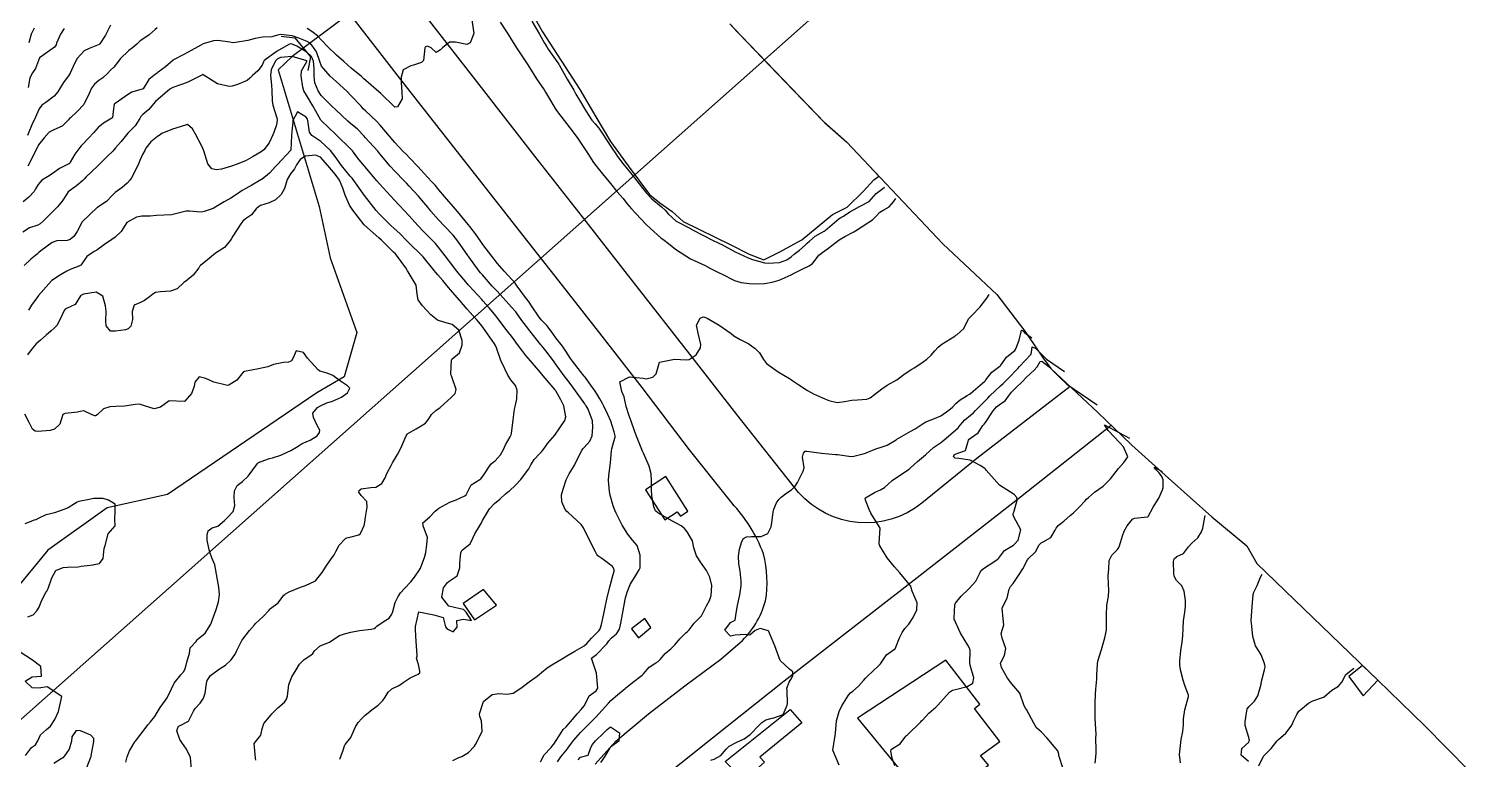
# Model space of a CAD drawing. Header units: metres. Extents: x 298520 to 308411, y 7433745 to 7450750.
# Drawn here: x 300435.8 to 300629.9, y 7448917.9 to 7449016.3 of the extents above; entities that cross this region are included whole.
import ezdxf

# ---------------------------------------------------------------- set-up
doc = ezdxf.new("R2010")
doc.units = ezdxf.units.M
doc.header["$LTSCALE"] = 10
doc.linetypes.add('CONTINUO', pattern=[0])
for name, color, linetype in [('Area', 45, 'Continuous'), ('Curvas de Nivel 1m', 11, 'Continuous'), ('Curvas de Nivel 5m', 15, 'Continuous'), ('Edificações', 30, 'Continuous'), ('Hidrografia', 140, 'Continuous'), ('Pontes e viadutos', 190, 'Continuous'), ('TEXTO', 45, 'Continuous'), ('Vias Primárias', 230, 'Continuous')]:
    doc.layers.add(name, color=color, linetype=linetype)

msp = doc.modelspace()

# ---------------------------------------------------------------- linework, layer by layer
at = {"layer": 'Area'}
msp.add_polyline3d([(300530.22, 7449017, 707.73), (300531.75, 7449015.41, 707.7), (300543.04, 7449003.66, 707.81), (300545.95, 7449001.12, 707.7), (300558.93, 7448987.37, 709.6), (300566.2, 7448980.53, 711.83), (300569.98, 7448975.59, 710.76), (300571.23, 7448973.75, 711.22), (300572.47, 7448971.99, 712.52), (300573.49, 7448970.58, 713.82), (300579.82, 7448964.66, 713.79), (300582.06, 7448962.51, 722.17), (300583.07, 7448961.55, 713.86), (300584.43, 7448960.26, 713.92), (300589.33, 7448955.82, 714.97), (300595.19, 7448950.61, 716.19), (300599.9, 7448946.7, 716.35), (300601.24, 7448944.29, 716.85), (300617.57, 7448928.59, 718.78), (300623.83, 7448922.49, 718.84), (300629.87, 7448916.36, 718.78)], dxfattribs=at)
at = {"layer": 'Curvas de Nivel 1m', "flags": 128}
for points, elevation in [([(300446.79, 7449016.82), (300446.52, 7449016.31), (300446.09, 7449015.51), (300445.36, 7449014.32), (300445.32, 7449014.27), (300445.26, 7449014.22), (300443.89, 7449013.7), (300443.25, 7449013.36), (300442.28, 7449012.35), (300441.92, 7449011.67), (300441.36, 7449010.37), (300441.21, 7449010.14), (300440.44, 7449009.13), (300440.01, 7449008.38), (300439.71, 7449007.87), (300439.18, 7449007.25), (300438.05, 7449006.41), (300437.53, 7449006.05), (300437.16, 7449005.56), (300436.83, 7449004.74), (300436.69, 7449004.42), (300436.18, 7449003.39), (300435.8, 7449002.43), (300435.6, 7449001.95)], 711), ([(300440.53, 7449016.38), (300440.05, 7449015.62), (300439.53, 7449014.39), (300439.46, 7449014.19), (300439.26, 7449013.87), (300437.24, 7449012.42), (300436.66, 7449010.98), (300436.28, 7449010.43), (300435.9, 7449009.74), (300435.69, 7449008.44)], 712), ([(300436.49, 7449016.43), (300436.11, 7449015.6), (300435.76, 7449014.44)], 713), ([(300499.31, 7449017.23), (300500.33, 7449015.66), (300500.7, 7449015.08), (300501.27, 7449014.16), (300501.6, 7449013.65), (300502.31, 7449012.58), (300502.92, 7449011.63), (300503.23, 7449011.14), (300504.17, 7449009.62), (300505.2, 7449008.11), (300505.4, 7449007.81), (300505.53, 7449007.6), (300506.08, 7449006.69), (300506.72, 7449005.59), (300506.9, 7449005.32), (300507.16, 7449005), (300508.25, 7449003.57), (300509.13, 7449002.43), (300509.77, 7449001.55), (300511.09, 7448999.54), (300511.89, 7448998.34), (300512.5, 7448997.52), (300513.06, 7448996.82), (300514.14, 7448995.5), (300515.03, 7448994.41), (300515.46, 7448993.92), (300515.85, 7448993.48), (300516.38, 7448992.83), (300517.01, 7448992.08), (300517.57, 7448991.45), (300518.98, 7448989.97), (300519.56, 7448989.43), (300520.96, 7448988.2), (300521.39, 7448987.85), (300521.96, 7448987.4), (300522.94, 7448986.66), (300524.92, 7448985.37), (300526.91, 7448984.44), (300527.64, 7448984.07), (300528.9, 7448983.42), (300529.1, 7448983.32), (300530.89, 7448982.42), (300531.77, 7448982.17), (300532.89, 7448982.03), (300533.59, 7448981.97), (300534.89, 7448982.01), (300535.93, 7448982.2), (300536.9, 7448982.5), (300538.49, 7448983.21), (300538.91, 7448983.42), (300540.09, 7448984.01), (300540.92, 7448984.41), (300541.38, 7448984.71), (300541.73, 7448985.17), (300542.25, 7448985.85), (300542.94, 7448986.37), (300543.42, 7448986.68), (300543.97, 7448987.14), (300544.96, 7448987.9), (300545.75, 7448988.34), (300546.97, 7448988.98), (300547.17, 7448989.11), (300548.99, 7448990.29), (300549.46, 7448990.61), (300549.9, 7448991.07), (300550.44, 7448991.63), (300551.01, 7448991.96), (300551.71, 7448992.35), (300552.31, 7448993.05), (300552.6, 7448993.47)], 709), ([(300503.58, 7449017.36), (300504.57, 7449015.62), (300505.27, 7449014.4), (300505.56, 7449013.9), (300505.76, 7449013.6), (300507.07, 7449011.75), (300507.18, 7449011.58), (300507.2, 7449011.55), (300507.23, 7449011.5), (300508.33, 7449009.57), (300509.2, 7449008.08), (300509.5, 7449007.56), (300509.99, 7449006.75), (300510.71, 7449005.54), (300511.16, 7449004.81), (300511.66, 7449004.04), (300512.08, 7449003.53), (300512.57, 7449002.95), (300513.13, 7449002.14), (300513.54, 7449001.51), (300514.38, 7449000.22), (300514.86, 7448999.49), (300515.09, 7448999.14), (300515.8, 7448998.2), (300516.42, 7448997.47), (300517.06, 7448996.68), (300518, 7448995.45), (300519.03, 7448994.18), (300519.73, 7448993.43), (300521.01, 7448992.35), (300521.51, 7448991.91), (300521.93, 7448991.41), (300522.99, 7448990.43), (300524.92, 7448989.42), (300524.97, 7448989.4), (300525.04, 7448989.37), (300526.96, 7448988.35), (300527.62, 7448988), (300528.95, 7448987.37), (300529.06, 7448987.32), (300530.94, 7448986.28), (300532.72, 7448985.48), (300532.92, 7448985.4), (300533.31, 7448985.27), (300534.92, 7448984.82), (300535.4, 7448984.77), (300536.92, 7448984.86), (300537.93, 7448985.21), (300538.5, 7448985.63), (300538.93, 7448985.96), (300539.62, 7448986.51), (300540.37, 7448987.19), (300540.67, 7448987.47), (300540.96, 7448987.75), (300541.74, 7448988.39), (300542.97, 7448989.09), (300543.07, 7448989.16), (300544.99, 7448990.79), (300545.2, 7448990.92), (300545.55, 7448991.12), (300546.42, 7448991.7), (300547.01, 7448992.01), (300547.71, 7448992.4), (300549.02, 7448993.08), (300549.95, 7448994.15), (300551.04, 7448994.97), (300551.09, 7448995.01)], 708), ([(300492.91, 7448917.75), (300493.71, 7448918.15), (300494.12, 7448918.31), (300495.02, 7448918.83), (300495.82, 7448919.71), (300495.95, 7448919.91), (300496.15, 7448920.22), (300496.87, 7448921.7), (300496.76, 7448923.13), (300496.56, 7448923.7), (300496.52, 7448924.03), (300497.06, 7448925.7), (300498.22, 7448926.65), (300499.1, 7448926.79), (300500.22, 7448926.68), (300501.04, 7448926.84), (300502.23, 7448927.62), (300502.27, 7448927.64), (300503.38, 7448928.49), (300504.26, 7448929.13), (300504.54, 7448929.33), (300504.84, 7448929.6), (300505.62, 7448930.24), (300506.27, 7448930.64), (300507.79, 7448931.57), (300508.29, 7448931.88), (300509.34, 7448932.51), (300510.3, 7448933.03), (300510.62, 7448933.22), (300510.95, 7448933.53), (300511.58, 7448934.26), (300512.32, 7448934.95), (300512.6, 7448935.24), (300512.76, 7448935.51), (300512.93, 7448936.1), (300513.27, 7448937.51), (300513.44, 7448938.43), (300513.67, 7448939.5), (300514.07, 7448941.16), (300514.14, 7448941.49), (300514.41, 7448942.51), (300514.64, 7448943.26), (300514.66, 7448943.49), (300514.43, 7448943.9), (300512.97, 7448944.99), (300512.45, 7448945.34), (300512.31, 7448945.52), (300512.12, 7448945.86), (300511.28, 7448947.53), (300510.5, 7448949.1), (300510.19, 7448949.54), (300508.52, 7448951.12), (300508.28, 7448951.32), (300508.04, 7448951.57), (300507.59, 7448952.63), (300507.55, 7448953.57), (300507.79, 7448954.33), (300508.2, 7448955.57), (300508.58, 7448956.37), (300509.05, 7448957.09), (300509.29, 7448957.55), (300509.73, 7448958.42), (300510.29, 7448959.54), (300510.42, 7448959.74), (300510.62, 7448959.94), (300511.39, 7448960.77), (300511.7, 7448961.52), (300511.8, 7448962.66), (300511.72, 7448963.52), (300511.13, 7448965.09), (300510.88, 7448965.54), (300510.81, 7448965.65), (300510.7, 7448965.82), (300509.46, 7448967.55), (300508.72, 7448968.55), (300508.28, 7448969.12), (300507.93, 7448969.57), (300506.76, 7448971.21), (300506.47, 7448971.59), (300505.44, 7448972.94), (300504.91, 7448973.61), (300504.79, 7448973.77), (300503.28, 7448975.63), (300502.82, 7448976.22), (300502.23, 7448977.04), (300501.8, 7448977.65), (300501.39, 7448978.2), (300500.84, 7448978.84), (300500.08, 7448979.67), (300498.87, 7448980.98), (300498.23, 7448981.69), (300496.9, 7448983.18), (300496.66, 7448983.46), (300496.47, 7448983.71), (300495.06, 7448985.6), (300494.96, 7448985.73), (300494.95, 7448985.75), (300494.93, 7448985.78), (300493.6, 7448987.74), (300492.96, 7448988.53), (300491.77, 7448989.76), (300490.99, 7448990.6), (300489.97, 7448991.79), (300489.53, 7448992.32), (300489.01, 7448992.95), (300488.28, 7448993.81), (300487.04, 7448995.16), (300486.71, 7448995.5), (300486.39, 7448995.83), (300485.06, 7448997.21), (300484.49, 7448997.86), (300483.09, 7448999.52), (300482.79, 7448999.87), (300481.12, 7449001.71), (300480.96, 7449001.89), (300480.05, 7449002.83), (300479.14, 7449003.6), (300478.76, 7449003.92), (300477.16, 7449005.41), (300476.57, 7449005.95), (300475.18, 7449007.34), (300474.78, 7449007.97), (300474.31, 7449009.08), (300474.21, 7449009.98), (300474.25, 7449010.95), (300474.13, 7449011.98), (300473.87, 7449012.6), (300473.26, 7449013.21), (300471.9, 7449014), (300471.27, 7449014.28), (300470.98, 7449014.3), (300470.41, 7449014.02), (300469.26, 7449013.34), (300467.5, 7449012.06), (300467.4, 7449011.9), (300467.23, 7449011.43), (300466.63, 7449010.66), (300465.93, 7449010.07), (300465.58, 7449009.7), (300465.21, 7449009.36), (300463.92, 7449008.82), (300463.2, 7449008.6), (300462.76, 7449008.55), (300461.2, 7449008.95), (300459.29, 7449010.15), (300459.21, 7449010.18), (300459.19, 7449010.17), (300459.16, 7449010.15), (300457.2, 7449009.16), (300456.5, 7449008.89), (300455.2, 7449008.45), (300454.78, 7449008.21), (300453.18, 7449006.83), (300452.87, 7449006.54), (300452.58, 7449006.24), (300451.95, 7449005.46), (300451.15, 7449004.79), (300450.88, 7449004.52), (300450.73, 7449004.25), (300450.11, 7449003.28), (300449.12, 7449002.27), (300448.21, 7449001.18), (300447.47, 7449000.29), (300447.09, 7448999.86), (300446.31, 7448999.08), (300445.52, 7448998.32), (300445.29, 7448998.09), (300445.07, 7448997.88), (300443.46, 7448996.34), (300443.26, 7448996.14), (300443.05, 7448995.92), (300442.21, 7448995.18), (300441.1, 7448994.37), (300441.05, 7448994.34), (300441.02, 7448994.29), (300440.26, 7448993.13), (300439.66, 7448992.38), (300439.34, 7448992.05), (300439, 7448991.71), (300437.7, 7448990.41), (300437.31, 7448990.08), (300436.98, 7448989.91), (300435.85, 7448989.55), (300434.96, 7448988.94)], 708), ([(300504.74, 7448917.6), (300505.21, 7448918.52), (300506.14, 7448919.47), (300506.2, 7448919.54), (300506.23, 7448919.59), (300506.54, 7448919.98), (300507.55, 7448921.57), (300507.8, 7448921.93), (300508.17, 7448922.32), (300508.77, 7448922.97), (300509.28, 7448923.55), (300509.68, 7448924.06), (300510.2, 7448924.63), (300510.62, 7448925.13), (300510.84, 7448925.53), (300511.27, 7448926.48), (300512.23, 7448927.16), (300512.44, 7448927.52), (300512.26, 7448929.52), (300511.61, 7448931.53), (300511.98, 7448931.82), (300512.29, 7448932.05), (300513.65, 7448933.5), (300513.94, 7448933.87), (300514.31, 7448934.29), (300514.98, 7448934.83), (300515.35, 7448935.48), (300515.57, 7448936.25), (300515.78, 7448937.48), (300515.85, 7448937.99), (300516.15, 7448939.47), (300516.19, 7448939.67), (300516.39, 7448940.43), (300516.82, 7448941.46), (300517.4, 7448942.44), (300518.03, 7448943.45), (300518.14, 7448943.73), (300518.16, 7448945.44), (300517.73, 7448946.71), (300517.13, 7448947.46), (300516.48, 7448948.24), (300515.75, 7448949.48), (300514.91, 7448951.09), (300514.74, 7448951.49), (300514.53, 7448952.08), (300514.12, 7448953.49), (300514.03, 7448954.01), (300513.91, 7448955.5), (300513.93, 7448956.14), (300514.12, 7448957.49), (300514.17, 7448957.93), (300514.3, 7448959.49), (300514.34, 7448959.77), (300514.63, 7448960.74), (300514.8, 7448961.33), (300514.79, 7448961.49), (300514.65, 7448962.06), (300514.19, 7448963.49), (300513.79, 7448964.38), (300513.24, 7448965.5), (300513.06, 7448965.87), (300512.7, 7448966.51), (300512.34, 7448967.15), (300512.11, 7448967.52), (300511.53, 7448968.34), (300510.73, 7448969.4), (300510.62, 7448969.54), (300510.12, 7448970.17), (300509.03, 7448971.56), (300508.77, 7448971.94), (300508.13, 7448972.92), (300507.67, 7448973.58), (300506.8, 7448974.71), (300506.16, 7448975.59), (300505.57, 7448976.35), (300504.83, 7448977.14), (300504.44, 7448977.61), (300503.59, 7448978.87), (300503.1, 7448979.63), (300502.86, 7448979.95), (300501.59, 7448981.65), (300501.3, 7448982.07), (300500.89, 7448982.53), (300499.82, 7448983.67), (300498.92, 7448984.73), (300498.16, 7448985.69), (300496.95, 7448987.3), (300496.78, 7448987.54), (300496.67, 7448987.7), (300495.98, 7448988.73), (300495.19, 7448989.73), (300494.98, 7448989.98), (300493.53, 7448991.74), (300493.01, 7448992.35), (300491.8, 7448993.76), (300491.03, 7448994.67), (300490.52, 7448995.26), (300490.04, 7448995.79), (300489.06, 7448996.86), (300488.19, 7448997.81), (300487.08, 7448998.97), (300486.66, 7448999.39), (300486.2, 7448999.83), (300485.11, 7449001.01), (300484.39, 7449001.86), (300483.14, 7449003.34), (300482.62, 7449003.88), (300481.16, 7449005.28), (300480.85, 7449005.58), (300480.55, 7449005.9), (300479.18, 7449007.38), (300478.64, 7449007.93), (300477.21, 7449009.24), (300476.39, 7449009.95), (300475.23, 7449011.3), (300475, 7449011.96), (300474.55, 7449013.26), (300474.07, 7449013.98), (300473.68, 7449014.39), (300473.27, 7449014.65), (300472.18, 7449015.09), (300471.28, 7449015.39), (300469.73, 7449015.57), (300469.28, 7449015.49), (300468.52, 7449015.28), (300467.27, 7449015.2), (300466.29, 7449015.05), (300465.27, 7449014.78), (300463.65, 7449014.49), (300463.27, 7449014.47), (300462.85, 7449014.53), (300461.27, 7449014.78), (300460.66, 7449014.74), (300459.26, 7449014.31), (300458.94, 7449014.15), (300457.25, 7449013.2), (300456.58, 7449012.85), (300455.35, 7449012.2), (300455.28, 7449012.16), (300455.24, 7449012.12), (300454.21, 7449011.23), (300453.22, 7449010.5), (300453.07, 7449010.38), (300452.83, 7449010.23), (300451.93, 7449009.52), (300451.19, 7449008.25), (300449.67, 7449007.79), (300449.19, 7449007.54), (300447.4, 7449006.3), (300447.3, 7449006.17), (300447.16, 7449005.2), (300447.04, 7449004.41), (300446.96, 7449004.3), (300445.84, 7449003.61), (300445.13, 7449003.03), (300444.48, 7449002.33), (300443.83, 7449001.62), (300443.1, 7449000.86), (300442.85, 7449000.59), (300442.64, 7449000.35), (300441.97, 7448999.47), (300441.37, 7448998.37), (300441.24, 7448998.2), (300441.07, 7448998.1), (300439.91, 7448997.54), (300439.06, 7448996.91), (300438.31, 7448996.4), (300437.52, 7448995.93), (300437.04, 7448995.39), (300436.68, 7448994.77), (300436.48, 7448994.43), (300435.8, 7448993.65), (300435.01, 7448993.04)], 709), ([(300477.67, 7448917.93), (300478.14, 7448919.14), (300478.32, 7448919.74), (300478.42, 7448919.92), (300479.18, 7448920.88), (300479.64, 7448921.91), (300479.78, 7448922.29), (300480.18, 7448922.88), (300480.64, 7448923.44), (300481.1, 7448923.89), (300482.2, 7448924.72), (300482.86, 7448925.21), (300483.5, 7448925.86), (300483.78, 7448926.29), (300484.22, 7448926.99), (300484.68, 7448927.4), (300485.53, 7448927.84), (300485.99, 7448928.08), (300486.24, 7448928.26), (300487.15, 7448928.92), (300488.26, 7448929.41), (300488.47, 7448929.59), (300488.48, 7448929.8), (300488.27, 7448930.69), (300488.02, 7448931.54), (300488.1, 7448931.8), (300488.12, 7448931.97), (300487.97, 7448933.81), (300487.88, 7448935.36), (300487.87, 7448935.81), (300488.35, 7448937.8), (300490.35, 7448937.41), (300491.63, 7448937.04), (300491.94, 7448935.76), (300492.11, 7448935.53), (300492.33, 7448935.41), (300492.98, 7448935.09), (300493.5, 7448935.74), (300493.47, 7448936.61), (300494.34, 7448936.8), (300495.42, 7448936.64), (300494.71, 7448937.73), (300494.36, 7448938.13), (300493.91, 7448938.19), (300492.37, 7448938.56), (300491.45, 7448939.76), (300491.66, 7448941.03), (300492.18, 7448941.75), (300492.4, 7448941.92), (300493.51, 7448942.64), (300493.84, 7448943.74), (300493.87, 7448944.3), (300493.99, 7448945.73), (300494.14, 7448946.05), (300494.46, 7448946.32), (300495.23, 7448946.96), (300495.63, 7448947.72), (300495.88, 7448948.31), (300496.5, 7448949.35), (300496.64, 7448949.57), (300496.71, 7448949.71), (300496.89, 7448950.08), (300497.87, 7448951.69), (300498.53, 7448952.41), (300499.23, 7448952.98), (300500.01, 7448953.67), (300500.3, 7448953.91), (300500.55, 7448954.11), (300501.35, 7448954.86), (300502.06, 7448955.64), (300502.58, 7448956.28), (300503.14, 7448957.08), (300503.43, 7448957.62), (300503.89, 7448958.33), (300504.61, 7448959.08), (300504.87, 7448959.34), (300505.07, 7448959.61), (300505.73, 7448960.5), (300506.64, 7448961.59), (300508.01, 7448963.57), (300508.15, 7448964.08), (300507.87, 7448965.57), (300507.47, 7448966.35), (300506.79, 7448967.59), (300506.76, 7448967.63), (300506.71, 7448967.69), (300505.1, 7448969.61), (300504.74, 7448970.04), (300503.36, 7448971.62), (300502.77, 7448972.33), (300502.2, 7448973.06), (300501.76, 7448973.65), (300500.8, 7448974.94), (300500.24, 7448975.67), (300498.83, 7448977.51), (300498.7, 7448977.68), (300497.84, 7448978.69), (300496.97, 7448979.7), (300496.85, 7448979.83), (300495.1, 7448981.73), (300495, 7448981.85), (300494.89, 7448981.99), (300493.43, 7448983.74), (300492.91, 7448984.41), (300491.88, 7448985.76), (300490.94, 7448986.97), (300490.58, 7448987.41), (300490.23, 7448987.78), (300489.58, 7448988.41), (300488.97, 7448989.02), (300488.23, 7448989.81), (300486.99, 7448991.18), (300486.4, 7448991.83), (300485.72, 7448992.55), (300485.02, 7448993.31), (300484.51, 7448993.86), (300483.05, 7448995.44), (300482.67, 7448995.87), (300481.07, 7448997.78), (300481.02, 7448997.84), (300480.97, 7448997.89), (300480.11, 7448998.93), (300479.38, 7448999.92), (300479.1, 7449000.24), (300477.34, 7449001.94), (300477.12, 7449002.14), (300475.21, 7449003.96), (300475.14, 7449004.04), (300474.45, 7449005.26), (300474.05, 7449005.98), (300473.18, 7449007.39), (300472.84, 7449007.99), (300472.7, 7449008.49), (300472.49, 7449010), (300472.54, 7449010.68), (300473.24, 7449011.96), (300473.25, 7449011.98), (300473.25, 7449012), (300473.22, 7449012.01), (300471.25, 7449012.63), (300469.68, 7449012.47), (300469.25, 7449012.26), (300469.01, 7449012.04), (300468.45, 7449010.82), (300468.35, 7449010.05), (300468.48, 7449008.77), (300468.54, 7449008.05), (300468.59, 7449006.62), (300468.67, 7449006.04), (300469.15, 7449004.5), (300469.26, 7449004.15), (300469.26, 7449004.04), (300469.14, 7449003.42), (300468.78, 7449002.39), (300468.65, 7449002.04), (300468.17, 7449000.99), (300467.46, 7449000.06), (300467.26, 7448999.89), (300467.09, 7448999.78), (300466, 7448999.16), (300465.08, 7448998.62), (300463.85, 7448998.1), (300463.07, 7448997.84), (300461.76, 7448997.43), (300461.06, 7448997.33), (300460.42, 7448997.5), (300459.88, 7448998.14), (300459.35, 7448999.89), (300459.28, 7449000.15), (300459.1, 7449000.53), (300458.22, 7449002.16), (300457.83, 7449002.87), (300457.14, 7449003.44), (300456.17, 7449003.15), (300455.13, 7449002.81), (300453.7, 7449002.22), (300453.35, 7449001.99), (300453.12, 7449001.83), (300452.24, 7449001.11), (300451.55, 7449000.25), (300451.39, 7448999.95), (300451.08, 7448999.41), (300450.73, 7448998.6), (300450.6, 7448998.25), (300450.13, 7448997.2), (300449.6, 7448996.26), (300449.38, 7448995.93), (300449.04, 7448995.54), (300448.34, 7448994.97), (300447.43, 7448994.29), (300447.02, 7448993.88), (300446.25, 7448993.07), (300445.1, 7448992.32), (300445.04, 7448992.28), (300445, 7448992.26), (300442.98, 7448990.35), (300442.29, 7448989.03), (300441.86, 7448988.36), (300441.37, 7448987.94), (300440.95, 7448987.81), (300439.56, 7448987.77), (300438.94, 7448987.56), (300437.41, 7448986.41), (300437.14, 7448986.21), (300436.93, 7448986.04), (300436.04, 7448985.3), (300435.15, 7448984.44)], 707), ([(300466.37, 7448917.81), (300466.34, 7448918.06), (300466.14, 7448920.06), (300467.05, 7448921.16), (300467.21, 7448922.05), (300467.46, 7448922.76), (300468.19, 7448923.63), (300468.38, 7448923.85), (300468.54, 7448924.04), (300469.35, 7448924.88), (300470.21, 7448925.64), (300470.52, 7448926.02), (300470.62, 7448926.42), (300470.81, 7448928.01), (300471.2, 7448929.05), (300471.8, 7448930), (300472.27, 7448930.72), (300472.87, 7448931.39), (300473.79, 7448931.97), (300474.07, 7448932.19), (300474.29, 7448932.54), (300475.03, 7448933.23), (300476.31, 7448933.69), (300476.45, 7448933.8), (300476.6, 7448933.94), (300477.65, 7448934.59), (300478.32, 7448934.85), (300479.19, 7448935.05), (300480.33, 7448935.3), (300481.91, 7448935.46), (300482.33, 7448935.56), (300482.5, 7448935.7), (300482.67, 7448935.87), (300483.66, 7448936.54), (300484.34, 7448936.95), (300484.71, 7448937.48), (300484.81, 7448937.85), (300485.14, 7448939.07), (300485.55, 7448939.84), (300485.88, 7448940.35), (300486.39, 7448940.92), (300487.26, 7448941.82), (300487.75, 7448942.47), (300488.42, 7448943.47), (300488.54, 7448943.68), (300488.58, 7448943.8), (300489.11, 7448945.12), (300489.26, 7448945.79), (300489.41, 7448946.85), (300489.51, 7448947.79), (300488.9, 7448949.39), (300488.87, 7448949.8), (300489.76, 7448950.54), (300490.52, 7448951.35), (300491.02, 7448951.77), (300492.53, 7448952.57), (300493.38, 7448952.9), (300494.54, 7448953.44), (300494.7, 7448953.57), (300494.8, 7448953.73), (300495.4, 7448954.89), (300496.57, 7448955.62), (300496.63, 7448955.65), (300496.69, 7448955.71), (300497, 7448956.12), (300498.05, 7448957.69), (300498.34, 7448957.94), (300498.6, 7448958.14), (300499.34, 7448958.94), (300499.76, 7448959.67), (300500.01, 7448960.28), (300500.64, 7448961.39), (300500.77, 7448961.66), (300500.82, 7448961.83), (300501.03, 7448963.65), (300501.23, 7448965.11), (300501.34, 7448965.65), (300501.53, 7448966.47), (300501.58, 7448967.65), (300501.34, 7448968.28), (300500.73, 7448969.06), (300500.34, 7448969.66), (300499.9, 7448970.52), (300499.37, 7448971.67), (300498.78, 7448973.38), (300498.68, 7448973.68), (300498.55, 7448973.92), (300497.27, 7448975.7), (300496.82, 7448976.31), (300496.2, 7448977.08), (300495.62, 7448977.72), (300495.24, 7448978.13), (300494.84, 7448978.59), (300493.85, 7448979.74), (300492.87, 7448980.87), (300492.12, 7448981.76), (300491.56, 7448982.44), (300490.9, 7448983.2), (300490.62, 7448983.5), (300490.39, 7448983.78), (300488.93, 7448985.61), (300488.75, 7448985.8), (300486.95, 7448987.56), (300486.82, 7448987.69), (300486.69, 7448987.82), (300485.82, 7448988.7), (300484.97, 7448989.48), (300484.57, 7448989.85), (300483, 7448991.4), (300482.58, 7448991.87), (300481.02, 7448993.89), (300479.57, 7448995.91), (300479.34, 7448996.2), (300479.06, 7448996.5), (300477.91, 7448997.93), (300477.08, 7448999.14), (300476.45, 7448999.95), (300475.11, 7449001.15), (300473.91, 7449001.98), (300473.58, 7449002.44), (300473.38, 7449003.99), (300473.33, 7449004.17), (300473.15, 7449004.43), (300472, 7449005.15), (300471.35, 7449004.01), (300471.34, 7449003.81), (300471.19, 7449002.01), (300471.18, 7449001.95), (300471.09, 7449000.01), (300469.25, 7448998.04), (300469.07, 7448997.83), (300468.2, 7448996.91), (300467.16, 7448996.06), (300467.1, 7448996.02), (300467.05, 7448995.99), (300465.84, 7448995.28), (300465.03, 7448994.85), (300464.53, 7448994.58), (300463.9, 7448994.1), (300463.02, 7448993.52), (300462.09, 7448993.04), (300461, 7448992.34), (300460.62, 7448992.14), (300459.41, 7448991.74), (300459, 7448991.65), (300457.41, 7448991.76), (300457, 7448991.76), (300455.72, 7448991.46), (300454.99, 7448991.28), (300453.95, 7448991.25), (300452.99, 7448991.21), (300452.11, 7448991.12), (300450.99, 7448991.1), (300450.27, 7448990.97), (300448.98, 7448990.27), (300448.23, 7448989.02), (300447.43, 7448988.29), (300446.95, 7448987.97), (300445.98, 7448987.27), (300444.93, 7448986.51), (300444.6, 7448986.32), (300443.6, 7448985.66), (300442.91, 7448984.69), (300442.77, 7448984.49), (300442.53, 7448984.35), (300441.36, 7448983.9), (300440.9, 7448983.68), (300440.07, 7448983.2), (300438.88, 7448982.44), (300438.83, 7448982.39), (300438.47, 7448981.99), (300437.09, 7448980.42), (300436.99, 7448980.28), (300436.86, 7448980.08), (300436.16, 7448979.11), (300435.74, 7448978.43)], 706), ([(300527.66, 7448917.79), (300528.12, 7448917.96), (300529.01, 7448918.44), (300529.75, 7448919.31), (300530.15, 7448919.68), (300531.2, 7448920.24), (300532.16, 7448920.67), (300532.96, 7448921.27), (300534.18, 7448922.52), (300534.54, 7448922.88), (300535.1, 7448923.24), (300535.95, 7448923.46), (300536.19, 7448923.49), (300537.43, 7448923.98), (300537.97, 7448925.21), (300537.99, 7448925.44), (300537.97, 7448927.21), (300537.94, 7448927.51), (300538.25, 7448928.3), (300538.58, 7448928.88), (300538.73, 7448929.2), (300538.75, 7448929.69), (300538.27, 7448930.09), (300537.02, 7448931.22), (300536.3, 7448933.23), (300535.45, 7448935.24), (300534.34, 7448935.57), (300533.66, 7448935.26), (300532.95, 7448934.64), (300532.32, 7448934.75), (300530.98, 7448934.63), (300530.32, 7448934.52), (300529.56, 7448935.31), (300530.34, 7448936.34), (300530.96, 7448936.68), (300531.05, 7448937.29), (300531.23, 7448938.43), (300531.42, 7448939.29), (300531.58, 7448940.1), (300531.78, 7448941.29), (300531.78, 7448941.91), (300531.62, 7448943.29), (300531.47, 7448944.25), (300531.41, 7448945.29), (300531.52, 7448946.23), (300531.84, 7448947.29), (300532.07, 7448947.69), (300532.48, 7448947.9), (300533.17, 7448947.96), (300534.48, 7448947.94), (300535.36, 7448948.36), (300535.79, 7448949.24), (300535.91, 7448949.83), (300536.07, 7448951.23), (300536.15, 7448951.61), (300536.54, 7448952.47), (300536.85, 7448952.92), (300537.14, 7448953.22), (300537.93, 7448953.84), (300538.56, 7448954.25), (300539.05, 7448954.72), (300539.35, 7448955.2), (300540.13, 7448956.73), (300540.25, 7448957.19), (300540.05, 7448958.63), (300540.15, 7448959.18), (300540.37, 7448959.42), (300540.62, 7448959.44), (300542.61, 7448959.16), (300544.47, 7448958.99), (300544.61, 7448958.99), (300544.76, 7448958.98), (300546.61, 7448958.73), (300546.96, 7448958.75), (300548.2, 7448959.09), (300548.52, 7448959.19), (300548.61, 7448959.23), (300549.92, 7448959.77), (300550.63, 7448959.98), (300551.42, 7448960.27), (300552.64, 7448960.97), (300552.68, 7448961), (300552.75, 7448961.04), (300554.65, 7448962.13), (300555.2, 7448962.46), (300556, 7448963), (300556.41, 7448963.25), (300556.67, 7448963.38), (300557.82, 7448963.83), (300558.68, 7448964.21), (300559.76, 7448964.95), (300560.24, 7448965.39), (300560.7, 7448965.84), (300561.29, 7448966.35), (300562.22, 7448966.92), (300562.53, 7448967.11), (300562.72, 7448967.27), (300564.59, 7448968.89), (300564.67, 7448968.96), (300564.74, 7448969.04), (300565.55, 7448970.08), (300566.6, 7448970.87), (300566.7, 7448970.94), (300566.76, 7448971.04), (300567.54, 7448972.1), (300568.48, 7448972.85), (300568.65, 7448972.99), (300568.79, 7448973.23), (300569.23, 7448974.41), (300569.48, 7448975.51), (300569.54, 7448975.76), (300569.68, 7448975.69), (300569.95, 7448975.42), (300570.15, 7448975.23), (300570.94, 7448974.69)], 711), ([(300544.96, 7448917.13), (300544.14, 7448919.14), (300544.45, 7448921.14), (300544.46, 7448921.43), (300544.6, 7448923.13), (300544.96, 7448924.37), (300545.34, 7448925.12), (300546.23, 7448926.57), (300546.48, 7448926.86), (300546.8, 7448927.1), (300547.57, 7448927.77), (300548.25, 7448928.56), (300548.5, 7448928.84), (300548.74, 7448929.08), (300550.28, 7448930.51), (300550.55, 7448930.79), (300550.72, 7448931.06), (300551.34, 7448932), (300552.3, 7448932.67), (300552.51, 7448932.83), (300552.62, 7448933.04), (300553.08, 7448934.28), (300553.48, 7448935.03), (300553.82, 7448935.54), (300554.34, 7448936.13), (300554.96, 7448937.01), (300555.43, 7448938.07), (300555.47, 7448939), (300554.82, 7448940.59), (300554.68, 7448941.02), (300554.62, 7448941.23), (300554.41, 7448941.52), (300553.14, 7448943.03), (300552.44, 7448943.87), (300551.45, 7448945.05), (300550.47, 7448946.68), (300550.37, 7448946.96), (300550.36, 7448947.06), (300550.49, 7448949.06), (300549.24, 7448951.08), (300549, 7448951.56), (300548.54, 7448952.83), (300548.48, 7448953.09), (300548.5, 7448953.13), (300548.54, 7448953.17), (300549.74, 7448953.88), (300550.56, 7448954.25), (300551.08, 7448954.54), (300551.61, 7448955.05), (300552.13, 7448955.5), (300552.58, 7448955.8), (300554.4, 7448957.01), (300554.59, 7448957.18), (300555.53, 7448958.07), (300556.61, 7448958.95), (300556.63, 7448958.97), (300556.65, 7448958.99), (300557.69, 7448959.92), (300558.64, 7448960.58), (300558.86, 7448960.75), (300559.1, 7448960.96), (300560.66, 7448962.27), (300561, 7448962.59), (300561.28, 7448962.93), (300561.91, 7448963.68), (300562.68, 7448964.31), (300563.02, 7448964.58), (300563.35, 7448964.91), (300564, 7448965.6), (300564.7, 7448966.28), (300565.01, 7448966.59), (300565.29, 7448966.88), (300566, 7448967.59), (300566.73, 7448968.25), (300567.05, 7448968.54), (300567.37, 7448968.86), (300568.04, 7448969.56), (300568.75, 7448970.27), (300569.04, 7448970.56), (300569.29, 7448970.84), (300570.78, 7448972.47), (300570.87, 7448972.73), (300571, 7448973.51), (300571.46, 7448973.26), (300572.26, 7448972.46), (300572.89, 7448971.85), (300575.33, 7448970.19)], 712), ([(300448.86, 7448917.53), (300449.05, 7448918.27), (300449.35, 7448919.05), (300450.05, 7448920.26), (300450.14, 7448920.39), (300451.58, 7448922.24), (300451.83, 7448922.57), (300452.17, 7448922.98), (300452.74, 7448923.67), (300453.07, 7448924.22), (300453.5, 7448924.92), (300454.21, 7448925.89), (300454.42, 7448926.21), (300454.99, 7448927.44), (300455.38, 7448928.19), (300456.25, 7448929.29), (300456.68, 7448929.76), (300456.83, 7448930.17), (300457.14, 7448931.31), (300457.42, 7448932.17), (300457.51, 7448932.95), (300458.31, 7448933.81), (300458.45, 7448934.01), (300458.6, 7448934.16), (300459.56, 7448934.9), (300460.29, 7448936.14), (300460.33, 7448936.25), (300461.04, 7448938.12), (300461.33, 7448939.16), (300461.46, 7448940.12), (300461.4, 7448941.11), (300461.21, 7448942.12), (300460.94, 7448943.61), (300460.85, 7448944.13), (300460.44, 7448945.09), (300460.16, 7448945.84), (300460.07, 7448946.14), (300459.8, 7448947.47), (300459.81, 7448948.14), (300459.93, 7448948.69), (300460.49, 7448949.09), (300461.26, 7448949.35), (300462.15, 7448950.11), (300462.32, 7448950.3), (300462.51, 7448950.45), (300463.32, 7448951.3), (300463.52, 7448952.1), (300463.46, 7448953.18), (300463.49, 7448954.1), (300463.86, 7448954.8), (300464.57, 7448955.34), (300465.34, 7448956.08), (300466.59, 7448957.78), (300466.74, 7448957.91), (300467.09, 7448958.06), (300468.21, 7448958.43), (300468.6, 7448958.54), (300469.73, 7448958.9), (300470.61, 7448959.29), (300471.08, 7448959.54), (300471.85, 7448960), (300472.32, 7448960.3), (300472.63, 7448960.47), (300473.7, 7448960.92), (300474.64, 7448961.51), (300474.94, 7448961.97), (300474.97, 7448962.29), (300474.65, 7448962.9), (300474.16, 7448963.98), (300474.07, 7448964.57), (300474.68, 7448965.32), (300475.08, 7448965.57), (300475.95, 7448965.95), (300476.7, 7448966.19), (300477.92, 7448966.71), (300478.71, 7448967.32), (300479.05, 7448967.92), (300478.72, 7448968.23), (300477.79, 7448968.87), (300476.74, 7448969.62), (300475.97, 7448969.95), (300475.01, 7448970.23), (300474.75, 7448970.39), (300473.35, 7448971.98), (300472.77, 7448972.72), (300471.81, 7448972.97), (300471.41, 7448972), (300471.16, 7448971.6), (300470.76, 7448971.42), (300470.11, 7448971.37), (300468.75, 7448971.11), (300467.97, 7448970.82), (300466.75, 7448970.52), (300464.82, 7448970.16), (300464.74, 7448970.13), (300464.72, 7448970.12), (300464.68, 7448970.09), (300463.82, 7448969), (300462.72, 7448968.33), (300462.53, 7448968.3), (300460.72, 7448968.75), (300459.63, 7448969.25), (300458.73, 7448969.45), (300458.14, 7448968.75), (300458.04, 7448968.17), (300457.68, 7448967.2), (300456.79, 7448966.18), (300456.73, 7448966.14), (300456.69, 7448966.13), (300454.69, 7448966.2), (300453.51, 7448965.39), (300452.68, 7448965.13), (300451.38, 7448965.55), (300450.69, 7448965.76), (300450.16, 7448965.73), (300448.69, 7448965.51), (300447.51, 7448965.47), (300446.68, 7448965.42), (300445.86, 7448965.13), (300444.98, 7448964.32), (300444.78, 7448964.21), (300444.67, 7448964.22), (300444.3, 7448964.33), (300443.21, 7448964.87), (300442.68, 7448964.78), (300442.33, 7448964.7), (300440.67, 7448964.53), (300440.35, 7448964.37), (300439.94, 7448963.1), (300439.23, 7448962.39), (300438.64, 7448962.24), (300436.98, 7448962.08), (300436.64, 7448962.15), (300436.28, 7448962.42), (300435.85, 7448963.23), (300435.24, 7448964.43)], 704), ([(300552.48, 7448917.04), (300552.13, 7448918.09), (300551.93, 7448919.04), (300551.96, 7448919.23), (300552.15, 7448919.39), (300553.19, 7448919.99), (300553.97, 7448921.02), (300554.05, 7448921.13), (300554.17, 7448921.24), (300555.97, 7448922.99), (300556.08, 7448923.1), (300556.19, 7448923.21), (300557.07, 7448924.12), (300557.99, 7448924.97), (300558.11, 7448925.08), (300558.21, 7448925.17), (300559.08, 7448926.1), (300559.82, 7448926.95), (300560.24, 7448927.23), (300560.63, 7448927.33), (300562.24, 7448927.74), (300562.97, 7448928.19), (300563.1, 7448928.91), (300562.61, 7448930.59), (300562.56, 7448930.92), (300562.64, 7448932.58), (300562.53, 7448932.92), (300562.31, 7448933.29), (300561.3, 7448934.93), (300560.48, 7448936.81), (300560.46, 7448936.94), (300560.56, 7448938.75), (300560.63, 7448938.94), (300561.42, 7448939.89), (300562.4, 7448940.84), (300562.45, 7448940.87), (300562.49, 7448940.92), (300563.39, 7448941.94), (300563.87, 7448942.91), (300564.04, 7448943.3), (300564.43, 7448943.64), (300565.19, 7448944.14), (300566.35, 7448944.87), (300566.45, 7448944.97), (300567.27, 7448946.06), (300568.47, 7448946.77), (300568.57, 7448946.85), (300569.1, 7448947.46), (300569.43, 7448948.84), (300568.52, 7448950.6), (300568.42, 7448950.85), (300568.4, 7448950.98), (300568.53, 7448951.35), (300568.95, 7448952.84), (300568.89, 7448953.18), (300568.55, 7448953.59), (300566.56, 7448954.87), (300564.79, 7448956.9), (300564.7, 7448957.01), (300564.6, 7448957.11), (300563.99, 7448957.51), (300562.61, 7448958.22), (300561.09, 7448958.46), (300560.61, 7448958.51), (300560.39, 7448958.72), (300560.47, 7448958.94), (300560.54, 7448959.01), (300560.61, 7448959.05), (300562, 7448959.54), (300562.42, 7448960.92), (300562.49, 7448961.07), (300562.65, 7448961.2), (300563.68, 7448961.89), (300564.34, 7448962.9), (300564.49, 7448963.08), (300564.67, 7448963.29), (300565.71, 7448964.88), (300566.15, 7448965.42), (300566.7, 7448965.81), (300567.35, 7448966.22), (300567.77, 7448966.86), (300568.18, 7448967.4), (300568.72, 7448967.92), (300569.68, 7448968.84), (300570.19, 7448969.38), (300570.75, 7448969.91), (300571.23, 7448970.34), (300571.63, 7448970.81), (300572.06, 7448971.51), (300572.26, 7448971.57), (300573.25, 7448970.81), (300574.57, 7448969.5), (300575.64, 7448968.47), (300579.72, 7448965.7)], 713), ([(300575.1, 7448916.77), (300574.6, 7448918.31), (300574.53, 7448918.78), (300574.43, 7448919.06), (300574.15, 7448919.4), (300573.02, 7448920.79), (300572.17, 7448921.62), (300571.55, 7448922.18), (300571.19, 7448922.81), (300570.21, 7448924.62), (300570.07, 7448924.83), (300569.92, 7448925.13), (300569.32, 7448926.84), (300568.25, 7448928.09), (300567.64, 7448928.86), (300566.83, 7448930.31), (300566.71, 7448930.87), (300567.27, 7448931.89), (300567.43, 7448932.86), (300566.92, 7448934.26), (300566.8, 7448934.87), (300567.16, 7448936.04), (300567.09, 7448936.86), (300566.95, 7448938.28), (300567.19, 7448938.86), (300567.62, 7448939.62), (300567.9, 7448940.86), (300568.06, 7448941.2), (300568.41, 7448941.63), (300569.24, 7448942.84), (300569.7, 7448943.57), (300570.36, 7448944.82), (300570.45, 7448944.93), (300571.41, 7448945.86), (300571.94, 7448946.81), (300572.19, 7448947.09), (300572.48, 7448947.22), (300573.48, 7448947.79), (300574.08, 7448948.78), (300574.21, 7448949.07), (300574.5, 7448949.41), (300575.25, 7448950.03), (300576.11, 7448950.76), (300576.53, 7448951.14), (300577.34, 7448951.93), (300578.12, 7448952.73), (300578.32, 7448952.96), (300578.55, 7448953.19), (300579.36, 7448953.91), (300580.56, 7448954.71), (300581.54, 7448955.73), (300582.3, 7448956.68), (300582.6, 7448957.09), (300583.35, 7448957.93), (300583.89, 7448958.67), (300583.28, 7448960.02), (300582.8, 7448960.56), (300581.23, 7448962.23), (300580.73, 7448962.98), (300584.11, 7448961.2)], 714), ([(300435.66, 7448937.1), (300436.35, 7448937.39), (300436.86, 7448937.91), (300437.17, 7448938.41), (300437.51, 7448939.27), (300438.06, 7448940.4), (300438.19, 7448940.6), (300438.39, 7448940.95), (300438.9, 7448942.39), (300439.44, 7448943.37), (300440.42, 7448943.76), (300441, 7448943.79), (300442.43, 7448943.87), (300442.84, 7448943.93), (300444.43, 7448944.14), (300444.6, 7448944.15), (300445.31, 7448944.31), (300445.79, 7448944.96), (300445.95, 7448946.31), (300446.05, 7448946.71), (300446.47, 7448948.3), (300447.41, 7448949.37), (300447.38, 7448950.29), (300447.43, 7448951.37), (300447.43, 7448952.29), (300446.53, 7448952.85), (300445.79, 7448953.05), (300444.53, 7448953.06), (300443.91, 7448952.95), (300442.53, 7448952.67), (300442.29, 7448952.58), (300441.93, 7448952.36), (300441.09, 7448951.8), (300440.51, 7448951.56), (300439.24, 7448951.12), (300438.51, 7448950.94), (300438.05, 7448950.86), (300437.11, 7448950.41), (300436.71, 7448950.21), (300436.5, 7448950.14), (300435.26, 7448949.66)], 703), ([(300590.98, 7448917.43), (300590.85, 7448918.58), (300590.96, 7448919.77), (300591.07, 7448920.58), (300591.26, 7448921.66), (300591.38, 7448922.57), (300591.39, 7448923.38), (300591.55, 7448924.57), (300592.06, 7448926.39), (300592.05, 7448926.56), (300591.56, 7448927.89), (300591.34, 7448928.57), (300591.03, 7448929.82), (300590.89, 7448930.58), (300590.87, 7448931.16), (300591.01, 7448932.58), (300591.21, 7448933.69), (300591.29, 7448934.58), (300591.32, 7448935.56), (300591.38, 7448936.57), (300591.56, 7448937.77), (300591.66, 7448938.57), (300591.62, 7448939.34), (300591.46, 7448940.57), (300591.13, 7448941.3), (300590.42, 7448942.01), (300590.12, 7448942.59), (300590.07, 7448942.95), (300590.04, 7448944.59), (300590.1, 7448944.94), (300590.45, 7448945.26), (300591.36, 7448945.67), (300592.05, 7448946.57), (300592.48, 7448947.04), (300593.28, 7448947.76), (300593.81, 7448948.55), (300593.99, 7448949.06), (300594.26, 7448950.54), (300594.28, 7448950.78)], 716), ([(300600.12, 7448917.61), (300599.14, 7448918.48), (300599.24, 7448919.38), (300600.16, 7448920.25), (300600.23, 7448920.4), (300600.25, 7448920.47), (300600.17, 7448920.87), (300599.69, 7448922.47), (300599.68, 7448922.99), (300599.89, 7448924.47), (300599.97, 7448924.71), (300600.22, 7448925.02), (300600.95, 7448925.74), (300601.39, 7448926.46), (300601.84, 7448928.04), (300601.9, 7448928.45), (300601.95, 7448928.76), (300602.28, 7448930), (300602.37, 7448930.35), (300602.38, 7448930.44), (300602.29, 7448930.82), (300601.84, 7448931.99), (300601.56, 7448932.45), (300601.07, 7448933.22), (300600.7, 7448934.46), (300600.53, 7448936.29), (300600.51, 7448936.47), (300600.5, 7448936.61), (300600.6, 7448938.47), (300600.75, 7448940.11), (300600.86, 7448940.46), (300601.29, 7448941.33), (300601.76, 7448942.45), (300601.99, 7448942.88)], 717), ([(300435.35, 7448918.43), (300436.13, 7448919.51), (300436.68, 7448919.87), (300436.98, 7448920.41), (300437.34, 7448921.22), (300438.16, 7448921.95), (300438.69, 7448922.39), (300439.28, 7448923.28), (300439.79, 7448924.38), (300440.21, 7448926.37), (300438.23, 7448927.7), (300437.13, 7448927.51), (300436.23, 7448927.57), (300435.3, 7448928.43), (300436.25, 7448929.04), (300437.51, 7448929.14), (300437.38, 7448930.41), (300436.27, 7448931.29), (300434.5, 7448932.44)], 703), ([(300601.53, 7448917.05), (300602.13, 7448918.33), (300602.24, 7448918.45), (300603.2, 7448919.39), (300604.01, 7448920.42), (300604.16, 7448920.59), (300605.14, 7448921.44), (300605.9, 7448922.4), (300605.99, 7448922.6), (300606.19, 7448923.07), (300606.62, 7448923.98), (300606.93, 7448924.39), (300608.22, 7448925.47), (300608.8, 7448925.79), (300610.23, 7448926.29), (300610.28, 7448926.31), (300610.34, 7448926.35), (300611.36, 7448927.22), (300612.25, 7448927.79), (300612.7, 7448928.32), (300613.23, 7448929.36), (300614.28, 7448930.17), (300614.38, 7448930.2)], 718), ([(300443.59, 7448916.84), (300444.12, 7448918.19), (300444.16, 7448918.29), (300444.17, 7448918.33), (300444.19, 7448918.39), (300444.52, 7448920.32), (300444.55, 7448920.73), (300444.15, 7448921.16), (300442.73, 7448921.78), (300442.16, 7448921.79), (300441.56, 7448920.94), (300441.54, 7448920.36), (300441.22, 7448919.27), (300440.57, 7448918.37), (300440.36, 7448918.13), (300440.12, 7448918), (300439.13, 7448917.36)], 703), ([(300509.79, 7448917.87), (300510.12, 7448918.21), (300511.17, 7448918.48), (300511.52, 7448919.53), (300511.75, 7448919.92), (300512.15, 7448920.43), (300513.25, 7448921.5), (300513.72, 7448921.94), (300514.17, 7448922.29), (300515.38, 7448921.48), (300515.26, 7448920.37), (300514.14, 7448919.58), (300514.05, 7448919.49), (300513.36, 7448918.26), (300512.81, 7448917.51)], 711)]:
    msp.add_lwpolyline(points, dxfattribs=dict(at, elevation=elevation))
at = {"layer": 'Curvas de Nivel 5m', "flags": 128}
for points, elevation in [([(300453.06, 7449016.46), (300452.8, 7449016.23), (300451.99, 7449015.53), (300451.27, 7449015.04), (300450.8, 7449014.72), (300450.34, 7449014.26), (300449.76, 7449013.76), (300449.25, 7449013.42), (300448.1, 7449012.29), (300447.74, 7449011.79), (300447.23, 7449011.18), (300446.78, 7449010.75), (300446.36, 7449010.31), (300445.77, 7449009.75), (300445.2, 7449009.37), (300444.62, 7449008.9), (300444.24, 7449008.33), (300443.91, 7449007.61), (300443.29, 7449006.34), (300443.25, 7449006.27), (300443.17, 7449006.16), (300442.3, 7449005.22), (300441.38, 7449004.37), (300441.26, 7449004.25), (300441.14, 7449004.08), (300440.27, 7449003.24), (300439.13, 7449002.74), (300438.54, 7449002.4), (300437.85, 7449001.67), (300437.1, 7449000.71), (300437, 7449000.51), (300436.96, 7449000.42), (300436.33, 7448999.18), (300435.98, 7448998.43), (300435.66, 7448997.84)], 710), ([(300495.48, 7449017.56), (300495.75, 7449015.72), (300495.27, 7449014.44), (300494.79, 7449014.21), (300493.27, 7449014.54), (300492.46, 7449014.56), (300491.51, 7449013.77), (300491.4, 7449013.63), (300491.26, 7449013.51), (300490.65, 7449013.17), (300490.01, 7449013.79), (300489.49, 7449014.02), (300489.26, 7449013.93), (300489.19, 7449013.87), (300489.14, 7449013.8), (300488.96, 7449012.09), (300488.7, 7449011.81), (300487.6, 7449011.45), (300487.24, 7449011.37), (300486.23, 7449010.83), (300485.96, 7449009.83), (300485.93, 7449009.11), (300486.02, 7449007.83), (300486.08, 7449006.93), (300485.47, 7449005.84), (300485.16, 7449005.77), (300485.12, 7449005.79), (300485.06, 7449005.84), (300483.19, 7449007.63), (300482.93, 7449007.87), (300481.21, 7449009.38), (300480.94, 7449009.62), (300480.6, 7449009.9), (300479.23, 7449011.04), (300478.21, 7449011.93), (300477.25, 7449012.8), (300476.01, 7449013.95), (300475.27, 7449014.76), (300474.69, 7449015.38), (300473.91, 7449015.98), (300473.29, 7449016.37)], 710), ([(300457.72, 7448916.54), (300457.56, 7448918.17), (300457.03, 7448919.27), (300456.41, 7448920.18), (300456.15, 7448920.61), (300455.74, 7448921.76), (300455.84, 7448922.18), (300455.97, 7448922.38), (300456.17, 7448922.5), (300457.28, 7448923.07), (300457.84, 7448924.16), (300457.95, 7448924.41), (300458.2, 7448924.75), (300458.87, 7448925.49), (300459.3, 7448926.15), (300459.55, 7448926.82), (300459.73, 7448928.15), (300459.83, 7448928.56), (300460.25, 7448929.23), (300461.47, 7448930.12), (300462.27, 7448930.6), (300463.06, 7448931.32), (300463.57, 7448932.1), (300463.81, 7448932.58), (300464.31, 7448933.58), (300464.49, 7448933.91), (300464.62, 7448934.09), (300465.51, 7448935.26), (300466.18, 7448936.06), (300466.33, 7448936.21), (300467.29, 7448937.1), (300468.15, 7448938.04), (300468.24, 7448938.15), (300468.36, 7448938.25), (300469.39, 7448939.01), (300470.16, 7448940.02), (300470.26, 7448940.14), (300470.38, 7448940.23), (300470.86, 7448940.48), (300472.39, 7448941.13), (300473.04, 7448941.34), (300474.4, 7448941.97), (300475.29, 7448943.09), (300475.84, 7448943.95), (300476.44, 7448944.82), (300476.91, 7448945.47), (300477.13, 7448945.93), (300477.62, 7448946.77), (300478.47, 7448947.68), (300478.62, 7448947.77), (300479.22, 7448947.91), (300480.23, 7448948.15), (300480.48, 7448948.36), (300480.97, 7448949.42), (300481.07, 7448949.89), (300481.16, 7448950.54), (300481.36, 7448951.89), (300481.32, 7448952.68), (300480.54, 7448953.45), (300480.27, 7448953.9), (300480.31, 7448954.13), (300480.55, 7448954.36), (300481.88, 7448954.55), (300482.55, 7448954.61), (300483.34, 7448955.08), (300483.78, 7448955.86), (300484.01, 7448956.43), (300484.59, 7448957.52), (300484.79, 7448957.85), (300485.48, 7448958.97), (300485.92, 7448959.83), (300486.64, 7448961.5), (300486.75, 7448961.72), (300486.86, 7448961.82), (300487.98, 7448962.47), (300488.65, 7448962.84), (300489.24, 7448963.21), (300489.7, 7448963.79), (300490.06, 7448964.4), (300490.68, 7448964.98), (300491.15, 7448965.3), (300491.71, 7448965.76), (300492.7, 7448966.66), (300493.22, 7448967.23), (300493.35, 7448967.74), (300492.73, 7448969.61), (300492.68, 7448969.7), (300492.66, 7448969.75), (300492.65, 7448969.84), (300492.72, 7448971.75), (300492.76, 7448971.82), (300493.83, 7448972.68), (300494.17, 7448973.74), (300494.18, 7448974.34), (300493.73, 7448975.74), (300492.82, 7448976.52), (300491.83, 7448976.77), (300490.83, 7448977.07), (300489.97, 7448977.79), (300488.84, 7448979.01), (300488.24, 7448979.81), (300488.09, 7448980.58), (300487.97, 7448981.81), (300486.9, 7448983.62), (300486.82, 7448983.74), (300486.78, 7448983.82), (300486.57, 7448984.16), (300485.34, 7448985.84), (300485.15, 7448986.06), (300484.94, 7448986.27), (300483.29, 7448987.87), (300482.96, 7448988.18), (300481.01, 7448989.89), (300480.97, 7448989.93), (300479.45, 7448991.91), (300479.26, 7448992.17), (300479.01, 7448992.58), (300478.41, 7448993.93), (300478.09, 7448994.88), (300477.63, 7448995.93), (300477.06, 7448996.74), (300476.08, 7448997.95), (300475.08, 7448999.03), (300474.43, 7448999.31), (300473.08, 7448999.18), (300472.34, 7448998.74), (300471.83, 7448998), (300471.58, 7448997.49), (300471.06, 7448996.79), (300470.61, 7448996.02), (300470.21, 7448994.85), (300469.77, 7448994.03), (300469.02, 7448993.31), (300468.16, 7448992.9), (300467.01, 7448992.52), (300466.72, 7448992.35), (300466.43, 7448992.07), (300465.79, 7448991.27), (300464.98, 7448990.73), (300464.62, 7448990.44), (300464.36, 7448990.09), (300463.25, 7448988.4), (300463.08, 7448988.11), (300462.95, 7448987.86), (300462.16, 7448986.9), (300460.93, 7448986.13), (300459.84, 7448985.23), (300458.91, 7448984.44), (300458.77, 7448984.3), (300458.68, 7448984.16), (300457.91, 7448983.15), (300456.88, 7448982.32), (300456.8, 7448982.27), (300456.68, 7448982.18), (300455.76, 7448981.31), (300454.87, 7448980.99), (300453.54, 7448980.89), (300452.87, 7448980.81), (300452.49, 7448980.61), (300452.02, 7448980.24), (300451.35, 7448979.75), (300450.85, 7448979.49), (300449.99, 7448979.12), (300449.69, 7448978.27), (300449.75, 7448977.2), (300449.52, 7448976.27), (300449.16, 7448975.93), (300448.81, 7448975.78), (300447.48, 7448975.62), (300446.8, 7448975.62), (300446.18, 7448976.31), (300446.15, 7448976.97), (300446.2, 7448978.31), (300446.11, 7448979.04), (300445.74, 7448980.31), (300444.87, 7448980.84), (300443.13, 7448980.61), (300442.86, 7448980.44), (300442.81, 7448980.41), (300442.76, 7448980.35), (300442.01, 7448979.19), (300440.84, 7448978.66), (300440.66, 7448978.55), (300440.53, 7448978.37), (300439.99, 7448977.21), (300439.54, 7448976.38), (300439.21, 7448975.99), (300438.8, 7448975.65), (300438.12, 7448975.07), (300437.34, 7448974.41), (300436.78, 7448973.88), (300436.11, 7448973.09), (300435.61, 7448972.43)], 705), ([(300507.03, 7448917.58), (300507.45, 7448918.24), (300508.14, 7448919.07), (300508.36, 7448919.33), (300508.51, 7448919.56), (300509.21, 7448920.5), (300510.11, 7448921.54), (300510.14, 7448921.57), (300510.16, 7448921.59), (300511.15, 7448922.56), (300512.11, 7448923.52), (300512.15, 7448923.56), (300512.19, 7448923.61), (300513.9, 7448925.49), (300514.22, 7448925.83), (300515.09, 7448926.62), (300516.15, 7448927.47), (300516.2, 7448927.51), (300516.23, 7448927.54), (300517.29, 7448928.42), (300518.26, 7448929.12), (300518.43, 7448929.26), (300518.59, 7448929.44), (300519.38, 7448930.32), (300520.28, 7448930.94), (300520.58, 7448931.12), (300520.89, 7448931.41), (300521.53, 7448932.17), (300522.3, 7448932.82), (300522.88, 7448933.39), (300523.52, 7448934.17), (300524.33, 7448934.95), (300524.55, 7448935.15), (300524.75, 7448935.37), (300525.45, 7448936.25), (300526.35, 7448937.17), (300526.44, 7448937.27), (300526.48, 7448937.35), (300527.1, 7448938.62), (300527.49, 7448939.34), (300527.73, 7448940), (300527.82, 7448941.34), (300527.53, 7448942.45), (300527.08, 7448943.34), (300526.44, 7448944.3), (300525.73, 7448945.36), (300525.41, 7448946.41), (300525.21, 7448947.36), (300524.49, 7448948.59), (300524.14, 7448949.03), (300523.7, 7448949.38), (300522.5, 7448950.03), (300521.15, 7448950.78), (300520.52, 7448951.15), (300520.24, 7448951.42), (300520.02, 7448951.94), (300519.73, 7448953.43), (300519.7, 7448954.28), (300519.7, 7448955.43), (300519.62, 7448956.39), (300519.39, 7448957.43), (300518.61, 7448959.18), (300518.52, 7448959.35), (300518.49, 7448959.44), (300518.4, 7448959.66), (300517.66, 7448961.45), (300517.39, 7448962.2), (300516.96, 7448963.47), (300516.67, 7448964.18), (300516.29, 7448965.47), (300515.98, 7448966.76), (300515.68, 7448967.48), (300515.4, 7448968.8), (300516.73, 7448969.47), (300518.57, 7448969.28), (300518.73, 7448969.24), (300518.96, 7448969.2), (300519.86, 7448969.43), (300520.32, 7448969.84), (300520.76, 7448971.42), (300522.77, 7448971.84), (300524.39, 7448971.75), (300524.77, 7448971.78), (300525.72, 7448972.42), (300526.28, 7448973.36), (300526.33, 7448973.82), (300525.98, 7448975.36), (300525.76, 7448976.42), (300526.22, 7448977.36), (300526.66, 7448977.53), (300526.83, 7448977.51), (300526.95, 7448977.46), (300527.17, 7448977.34), (300528.82, 7448976.43), (300530.4, 7448975.3), (300530.8, 7448975), (300531.61, 7448974.48), (300532.79, 7448973.88), (300533.15, 7448973.64), (300533.64, 7448973.27), (300534.23, 7448972.71), (300534.77, 7448971.79), (300535.2, 7448971.25), (300536.75, 7448970.15), (300538.27, 7448969.21), (300538.56, 7448969.03), (300538.73, 7448968.91), (300539.54, 7448968.37), (300540.72, 7448967.62), (300541.53, 7448967.17), (300542.71, 7448966.64), (300543.57, 7448966.28), (300544.7, 7448966), (300545.68, 7448966.14), (300546.7, 7448966.33), (300547.46, 7448966.35), (300548.7, 7448966.43), (300549.16, 7448966.62), (300549.74, 7448967.07), (300550.72, 7448967.84), (300551.45, 7448968.33), (300552.73, 7448969.04), (300553.86, 7448969.91), (300554.76, 7448970.49), (300555.08, 7448970.68), (300555.57, 7448971), (300556.28, 7448971.49), (300556.77, 7448971.83), (300557.38, 7448972.38), (300557.88, 7448972.98), (300558.29, 7448973.47), (300558.79, 7448973.85), (300560.55, 7448974.94), (300560.7, 7448975.05), (300560.81, 7448975.12), (300561.78, 7448975.97), (300562.22, 7448976.93), (300562.43, 7448977.33), (300562.84, 7448977.74), (300563.96, 7448978.9), (300564.86, 7448980.07), (300565.19, 7448980.56)], 710), ([(300579.45, 7448917.39), (300579.61, 7448918.72), (300579.6, 7448919.26), (300579.57, 7448920.72), (300579.59, 7448921.29), (300579.51, 7448922.72), (300579.45, 7448923.46), (300579.46, 7448924.72), (300579.47, 7448925.47), (300579.5, 7448926.72), (300579.57, 7448927.38), (300579.69, 7448928.72), (300579.71, 7448929.27), (300579.78, 7448930.72), (300579.84, 7448931.16), (300580.3, 7448932.71), (300580.75, 7448934.28), (300580.88, 7448934.7), (300580.99, 7448935.35), (300581, 7448936.7), (300580.98, 7448937.33), (300581.05, 7448938.7), (300581.25, 7448939.84), (300581.31, 7448940.7), (300581.26, 7448941.54), (300581.24, 7448942.7), (300581.29, 7448943.55), (300581.37, 7448944.7), (300581.73, 7448945.41), (300582.47, 7448946.17), (300582.67, 7448946.47), (300582.75, 7448946.68), (300583.14, 7448948.02), (300583.37, 7448948.67), (300583.79, 7448949.38), (300584.52, 7448950.27), (300584.78, 7448950.4), (300586.52, 7448950.58), (300586.56, 7448950.59), (300586.6, 7448950.63), (300587.27, 7448951.89), (300587.74, 7448952.62), (300588.06, 7448953.11), (300588.56, 7448954.24), (300588.64, 7448954.53), (300588.65, 7448954.61), (300588.65, 7448955.57), (300588.47, 7448956.02), (300588.08, 7448956.5), (300587.58, 7448957.03), (300587.42, 7448957.27), (300588.5, 7448956.7)], 715)]:
    msp.add_lwpolyline(points, dxfattribs=dict(at, elevation=elevation))
at = {"layer": 'Edificações'}
for points in [[(300521.63, 7448956.03), (300518.89, 7448954.24), (300521.49, 7448950.2), (300523.16, 7448951.28), (300523.6, 7448950.7), (300524.59, 7448951.36)], [(300497.06, 7448940.81), (300494.29, 7448938.91), (300495.83, 7448936.7), (300498.78, 7448938.68)], [(300518.79, 7448936.91), (300516.99, 7448935.52), (300517.94, 7448934.31), (300519.59, 7448935.7)], [(300559.36, 7448931.27), (300547.42, 7448923.46), (300557.15, 7448911.64), (300565.09, 7448917.12), (300564.01, 7448918.43), (300566.64, 7448920.34), (300563.22, 7448924.76), (300563.93, 7448925.36)], [(300538.36, 7448924.63), (300539.92, 7448922.85), (300534.29, 7448918.21), (300534.9, 7448917.56), (300532.12, 7448915.05), (300529.61, 7448917.64)]]:
    msp.add_lwpolyline(points, close=True, dxfattribs=at)
at = {"layer": 'Edificações', "elevation": 718.53}
msp.add_lwpolyline([(300615.51, 7448930.57), (300613.65, 7448929.08), (300615.57, 7448926.46), (300617.57, 7448928.59), (300615.51, 7448930.57)], dxfattribs=at)
at = {"layer": 'Hidrografia', "elevation": 707.75}
for points in [[(300495.21, 7449030.58), (300471.25, 7449012.63), (300469.4, 7449010.82), (300474.91, 7448992.41), (300476.37, 7448985.5), (300479.96, 7448975.41), (300478.25, 7448969.46), (300474.58, 7448967.28), (300454.45, 7448953.59), (300446.32, 7448951.82), (300438.32, 7448946.12), (300430.23, 7448936.26), (300424.18, 7448928.44), (300424.43, 7448919.29), (300423.16, 7448915.64)], [(300503, 7449019.42), (300505, 7449015.93), (300510.02, 7449008.18), (300512.19, 7449004.47), (300514.16, 7449001.15), (300516.52, 7448997.88), (300519.41, 7448994.03), (300520.8, 7448992.9), (300522.49, 7448991.73), (300523.93, 7448990.38), (300530.38, 7448987.24), (300532.84, 7448985.96), (300534.81, 7448985.24), (300536.87, 7448986.27), (300539.92, 7448987.9), (300544.06, 7448991.34), (300546.06, 7448992.31), (300548.23, 7448994.48), (300549.64, 7448996), (300550.31, 7448996.5), (300548.28, 7448998.65), (300545.95, 7449001.12), (300542.85, 7449003.86), (300538.84, 7449008.02), (300534.61, 7449012.43), (300530.5, 7449016.71)]]:
    msp.add_lwpolyline(points, dxfattribs=at)
at = {"layer": 'Pontes e viadutos'}
msp.add_lwpolyline([(300469.79, 7449015.36), (300471.63, 7449015.15), (300473.74, 7449012.56), (300473.36, 7449010.73)], dxfattribs=at)
at = {"layer": 'TEXTO', "linetype": 'CONTINUO'}
msp.add_polyline3d([(300402.45, 7448894.73, 0), (300542.52, 7449018.92, 0)], dxfattribs=at)
at = {"layer": 'Vias Primárias'}
for points, elevation in [([(300576.09, 7448968.15), (300563.54, 7448958.44), (300556.1, 7448952.44, -0.402619), (300539.5, 7448953.89), (300531.17, 7448964.38), (300524.84, 7448972.5), (300517.28, 7448982.21), (300510.88, 7448990.38), (300503.97, 7448999.2), (300496.77, 7449008.42), (300488.63, 7449018.87), (300480.93, 7449028.68), (300472.51, 7449039.74), (300464.35, 7449050.14), (300457.69, 7449058.43), (300451.17, 7449066.99), (300443.66, 7449076.63), (300440.27, 7449081.28, -0.301915), (300441.89, 7449094.98, 0), (300445.02, 7449097.64), (300452.77, 7449103.71)], 713.8), ([(300530.49, 7448952.46), (300524.79, 7448959.61), (300518.41, 7448968.01), (300512.71, 7448975.33), (300507.71, 7448981.75), (300503.21, 7448987.48), (300498.32, 7448993.7), (300492.56, 7449001.03), (300486.35, 7449008.94), (300480.11, 7449016.97), (300475.33, 7449023.13), (300468.77, 7449031.64), (300463.49, 7449038.5), (300455.53, 7449048.47), (300449.3, 7449057), (300442.02, 7449066.12), (300435.27, 7449074.76, 0.10245)], 720.61), ([(300512.09, 7448917.28), (300514.87, 7448920.35), (300519.29, 7448924.04), (300524.17, 7448927.81), (300529.04, 7448931.4), (300531.65, 7448933.65, 0.136607), (300535.05, 7448939.26, 0.103048), (300534.77, 7448945.62, 0.098052), (300530.49, 7448952.46, -35.947294)], 720.61)]:
    msp.add_lwpolyline(points, format="xyb", dxfattribs=dict(at, elevation=elevation))
at = {"layer": 'Vias Primárias', "elevation": 720.61}
msp.add_lwpolyline([(300581.64, 7448962.91), (300569.4, 7448953.23), (300555.48, 7448942.36), (300537.55, 7448928.44), (300527.89, 7448920.76), (300519.44, 7448914.03)], dxfattribs=at)

doc.saveas('drawing.dxf')
